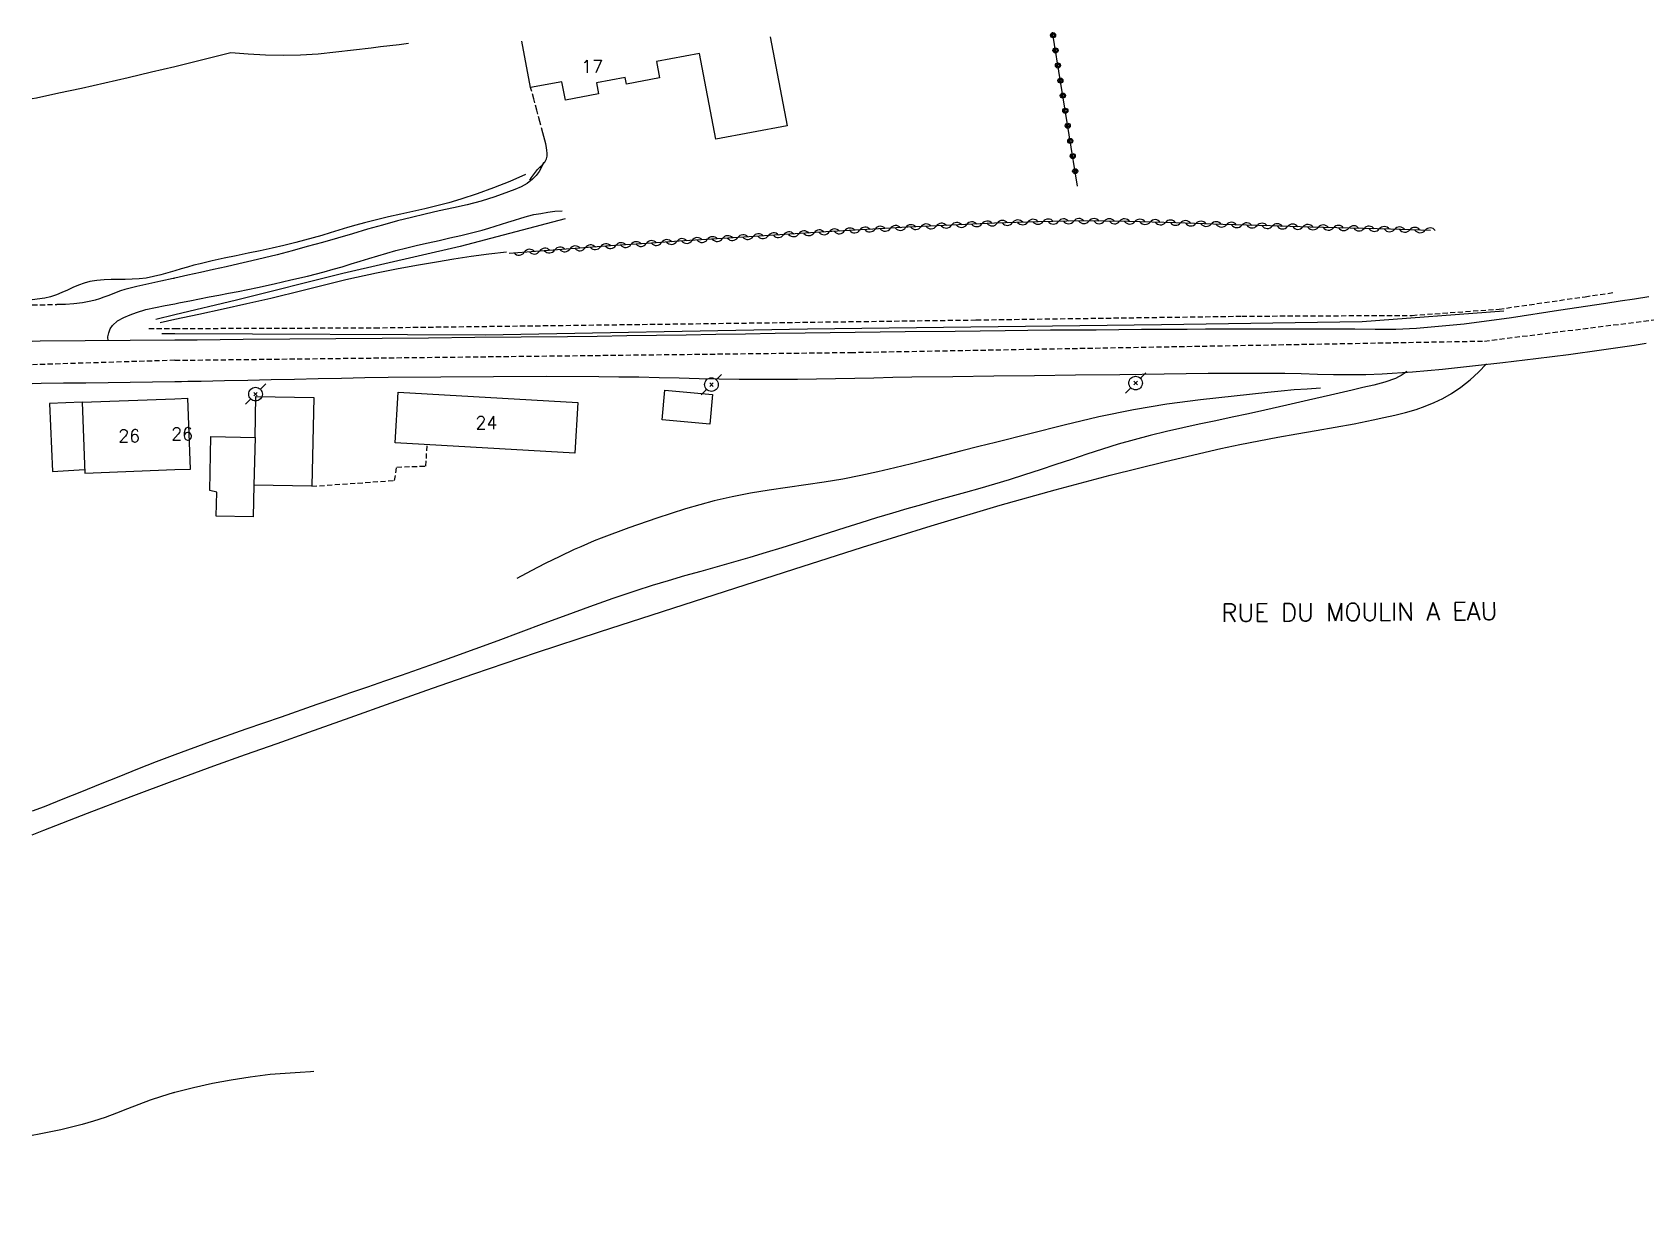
# Model space of a CAD drawing. Header units: millimetres. Extents: x 163000 to 164000, y 152000 to 153000.
# Drawn here: x 163000 to 163158.3, y 152404.9 to 152520.1 of the extents above; entities that cross this region are included whole.
import ezdxf
from ezdxf.enums import TextEntityAlignment as Align

# ---------------------------------------------------------------- set-up
doc = ezdxf.new("R2010")
doc.units = ezdxf.units.MM
doc.linetypes.add('DASHED', pattern=[0.75, 0.5, -0.25])
doc.layers.get('0').update_dxf_attribs({"linetype": 'CONTINUOUS'})
for name, color, linetype in [('W0001', 6, 'DASHED'), ('W0008', 7, 'CONTINUOUS'), ('W0017', 7, 'CONTINUOUS'), ('W0071', 7, 'CONTINUOUS'), ('W0101', 7, 'CONTINUOUS'), ('W0104', 1, 'CONTINUOUS'), ('W0112', 1, 'DASHED'), ('W0211', 2, 'CONTINUOUS'), ('W0214', 2, 'CONTINUOUS'), ('W0310', 3, 'CONTINUOUS'), ('W0323', 7, 'CONTINUOUS'), ('W0473', 7, 'CONTINUOUS'), ('W0510', 5, 'CONTINUOUS'), ('W0989', 7, 'CONTINUOUS'), ('W0991', 7, 'CONTINUOUS')]:
    doc.layers.add(name, color=color, linetype=linetype)
doc.styles.get("Standard").update_dxf_attribs({"font": 'romans.shx', "width": 0.85})

# ---------------------------------------------------------------- blocks, each defined once
blk = doc.blocks.new('T473')
for p, q in [((-0.166667, 0.166667), (0.166667, -0.166667)), ((-0.166667, -0.166667), (0.166667, 0.166667)), ((0.500001, 0.500001), (1.000002, 1.000002)), ((-1.000002, -1.000002), (-0.500001, -0.500001))]:
    blk.add_line(p, q)
blk.add_ellipse((0, 0), major_axis=(0.471405, 0.471405), ratio=1, start_param=5.4977871438, end_param=11.780972451)
blk = doc.blocks.new('t323o')
at = {"color": 0, "linetype": 'Continuous'}
for radius in [0.25, 0.15]:
    blk.add_circle((0, 0), radius, dxfattribs=at)
blk = doc.blocks.new('t310o')
at = {"color": 0, "linetype": 'Continuous'}
for centre, start, end in [((-0.5, 0.38), 216.8699, 323.1304), ((0.5, -0.37), 36.8699, 143.1303)]:
    blk.add_arc(centre, 0.625, start, end, dxfattribs=at)

msp = doc.modelspace()

# ---------------------------------------------------------------- linework, layer by layer
at = {"layer": 'W0001'}
for points in [[(163014, 152487.89), (163080.31, 152488.66), (163142.49, 152489.78), (163175.55, 152493.89), (163203.51, 152488.49), (163223.68, 152470.01), (163235.23, 152428.75), (163257.25, 152418.28), (163293.12, 152405.75), (163295.22, 152404.93)], [(163014, 152487.89), (163000, 152487.45)]]:
    msp.add_lwpolyline(points, dxfattribs=at)
at = {"layer": 'W0008'}
for points in [[(163158.63, 152494.12), (163157.23, 152493.89), (163155.82, 152493.68), (163154.41, 152493.47), (163149.78, 152492.78), (163145.15, 152492.06), (163140.5, 152491.44), (163135.83, 152491), (163133.81, 152490.91), (163131.79, 152490.91), (163129.77, 152490.94), (163127.76, 152490.95), (163125.95, 152490.94), (163124.15, 152490.94), (163122.34, 152490.93), (163120.54, 152490.93), (163118.73, 152490.93), (163116.93, 152490.93), (163115.12, 152490.93), (163113.31, 152490.92), (163108.85, 152490.9), (163104.39, 152490.86), (163099.93, 152490.83), (163095.47, 152490.79), (163090.56, 152490.73), (163085.65, 152490.68), (163080.74, 152490.61), (163075.83, 152490.55), (163072.91, 152490.51), (163070, 152490.46), (163067.09, 152490.42), (163064.17, 152490.37), (163061.26, 152490.32), (163058.34, 152490.28), (163055.43, 152490.24), (163052.52, 152490.2), (163047.97, 152490.15), (163043.43, 152490.11), (163038.89, 152490.07), (163034.34, 152490.03), (163029.8, 152490), (163025.26, 152489.96), (163020.71, 152489.92), (163016.17, 152489.88), (163015.63, 152489.88), (163015.09, 152489.87), (163014.54, 152489.87), (163014, 152489.86)], [(163014, 152489.86), (163009.6, 152489.83), (163005.2, 152489.79), (163000.79, 152489.75), (163000, 152489.74)], [(163014, 152485.81), (163014.64, 152485.82), (163015.28, 152485.83), (163015.93, 152485.84), (163016.57, 152485.85), (163018.86, 152485.89), (163021.16, 152485.94), (163023.45, 152485.99), (163025.74, 152486.05), (163028.04, 152486.1), (163030.33, 152486.15), (163032.62, 152486.19), (163034.92, 152486.22), (163040.09, 152486.27), (163045.26, 152486.31), (163050.43, 152486.32), (163055.6, 152486.3), (163057.57, 152486.28), (163059.53, 152486.25), (163061.5, 152486.2), (163063.47, 152486.16), (163065.44, 152486.11), (163067.4, 152486.07), (163069.37, 152486.05), (163071.34, 152486.03), (163073.21, 152486.04), (163075.08, 152486.05), (163076.96, 152486.08), (163078.83, 152486.11), (163080.7, 152486.15), (163082.57, 152486.18), (163084.44, 152486.22), (163086.31, 152486.25), (163090.33, 152486.3), (163094.35, 152486.36), (163098.36, 152486.41), (163102.38, 152486.46), (163106.72, 152486.51), (163111.06, 152486.57), (163115.4, 152486.62), (163119.74, 152486.64), (163121.33, 152486.64), (163122.92, 152486.61), (163124.51, 152486.58), (163126.1, 152486.54), (163127.69, 152486.51), (163129.28, 152486.5), (163130.87, 152486.51), (163132.46, 152486.57), (163135.43, 152486.75), (163138.39, 152487.02), (163141.34, 152487.34), (163144.3, 152487.68), (163147.53, 152488.06), (163150.76, 152488.47), (163153.98, 152488.92), (163157.2, 152489.38), (163158.38, 152489.56)], [(163000, 152485.62), (163000.87, 152485.63), (163003.06, 152485.67), (163005.25, 152485.69), (163007.44, 152485.72), (163009.62, 152485.75), (163011.81, 152485.78), (163014, 152485.81)]]:
    msp.add_lwpolyline(points, dxfattribs=at)
at = {"layer": 'W0017'}
for points in [[(163050.16, 152507.29), (163049.97, 152506.83), (163049.73, 152506.4), (163049.43, 152506.01), (163049.09, 152505.65), (163048.55, 152505.24), (163047.96, 152504.92), (163047.35, 152504.65), (163046.73, 152504.41), (163045.4, 152503.93), (163044.05, 152503.52), (163042.69, 152503.16), (163041.32, 152502.84), (163039.94, 152502.54), (163038.57, 152502.23), (163037.21, 152501.91), (163035.84, 152501.57), (163034.37, 152501.16), (163032.89, 152500.74), (163031.42, 152500.31), (163029.94, 152499.88), (163028.47, 152499.46), (163026.99, 152499.04), (163025.51, 152498.63), (163024.03, 152498.25), (163022.78, 152497.94), (163021.53, 152497.64), (163020.28, 152497.35), (163019.02, 152497.07), (163017.77, 152496.79), (163016.51, 152496.52), (163015.25, 152496.24), (163014, 152495.95)], [(163014, 152493.44), (163014.13, 152493.47), (163014.26, 152493.49), (163014.39, 152493.52), (163014.53, 152493.55), (163015.47, 152493.74), (163016.41, 152493.93), (163017.36, 152494.11), (163018.31, 152494.29), (163019.26, 152494.47), (163020.2, 152494.65), (163021.15, 152494.84), (163022.09, 152495.03), (163023.74, 152495.39), (163025.38, 152495.77), (163027.02, 152496.16), (163028.65, 152496.57), (163029.53, 152496.82), (163030.41, 152497.07), (163031.29, 152497.34), (163032.17, 152497.61), (163033.04, 152497.88), (163033.92, 152498.15), (163034.8, 152498.4), (163035.69, 152498.65), (163036.74, 152498.92), (163037.8, 152499.17), (163038.86, 152499.41), (163039.92, 152499.65), (163040.98, 152499.89), (163042.04, 152500.13), (163043.1, 152500.39), (163044.15, 152500.66), (163044.79, 152500.84), (163045.42, 152501.04), (163046.05, 152501.24), (163046.68, 152501.45), (163047.31, 152501.65), (163047.94, 152501.84), (163048.58, 152502.02), (163049.23, 152502.18), (163049.91, 152502.31), (163050.6, 152502.43), (163051.29, 152502.51), (163051.99, 152502.57)], [(163014, 152495.95), (163013.95, 152495.94), (163013.9, 152495.93), (163013.86, 152495.92), (163013.81, 152495.91), (163012.63, 152495.65), (163011.44, 152495.4), (163010.26, 152495.13), (163009.08, 152494.82), (163008.66, 152494.69), (163008.24, 152494.54), (163007.83, 152494.39), (163007.42, 152494.22), (163007.01, 152494.07), (163006.59, 152493.92), (163006.17, 152493.79), (163005.74, 152493.68), (163004.92, 152493.53), (163004.09, 152493.42), (163003.25, 152493.37), (163002.42, 152493.36)], [(163007.44, 152489.8), (163007.43, 152490.2), (163007.5, 152490.59), (163007.64, 152490.96), (163007.86, 152491.29), (163008.37, 152491.77), (163008.98, 152492.1), (163009.61, 152492.34), (163010.22, 152492.57), (163011.15, 152492.86), (163012.1, 152493.08), (163013.05, 152493.26), (163014, 152493.44)]]:
    msp.add_lwpolyline(points, dxfattribs=at)
at = {"layer": 'W0071'}
for points in [[(163134.88, 152486.79), (163134.62, 152486.59), (163134.34, 152486.41), (163134.06, 152486.25), (163133.76, 152486.11), (163132.72, 152485.74), (163131.65, 152485.46), (163130.58, 152485.22), (163129.51, 152484.97), (163127.38, 152484.46), (163125.24, 152483.97), (163123.1, 152483.49), (163120.96, 152483.01), (163119.35, 152482.65), (163117.74, 152482.3), (163116.13, 152481.96), (163114.52, 152481.62), (163112.91, 152481.26), (163111.31, 152480.9), (163109.71, 152480.51), (163108.11, 152480.09), (163106.56, 152479.65), (163105.02, 152479.17), (163103.49, 152478.68), (163101.96, 152478.16), (163100.44, 152477.65), (163098.91, 152477.14), (163097.38, 152476.64), (163095.85, 152476.16), (163094.42, 152475.73), (163092.99, 152475.32), (163091.56, 152474.92), (163090.13, 152474.52), (163088.69, 152474.12), (163087.26, 152473.72), (163085.83, 152473.31), (163084.4, 152472.89), (163082.85, 152472.42), (163081.3, 152471.94), (163079.75, 152471.45), (163078.2, 152470.96), (163076.65, 152470.47), (163075.11, 152469.98), (163073.56, 152469.49), (163072, 152469.02), (163070.41, 152468.54), (163068.81, 152468.08), (163067.21, 152467.63), (163065.61, 152467.18), (163064.01, 152466.73), (163062.41, 152466.26), (163060.82, 152465.78), (163059.23, 152465.27), (163056.96, 152464.51), (163054.69, 152463.71), (163052.44, 152462.89), (163050.19, 152462.05), (163047.94, 152461.2), (163045.69, 152460.36), (163043.44, 152459.53), (163041.18, 152458.72), (163039.52, 152458.13), (163037.87, 152457.55), (163036.21, 152456.97), (163034.55, 152456.4), (163032.89, 152455.82), (163031.22, 152455.25), (163029.56, 152454.67), (163027.91, 152454.1), (163024.42, 152452.88), (163020.94, 152451.68), (163017.46, 152450.45), (163013.99, 152449.18)], [(163014, 152446.69), (163014.18, 152446.76), (163014.36, 152446.82), (163014.53, 152446.89), (163014.71, 152446.95), (163017.81, 152448.09), (163020.92, 152449.19), (163024.03, 152450.29), (163027.14, 152451.39), (163031.18, 152452.83), (163035.22, 152454.28), (163039.27, 152455.72), (163043.33, 152457.12), (163049.49, 152459.2), (163055.66, 152461.23), (163061.84, 152463.23), (163068.02, 152465.22), (163074.74, 152467.39), (163081.46, 152469.55), (163088.2, 152471.66), (163094.97, 152473.66), (163100.36, 152475.17), (163105.76, 152476.61), (163111.19, 152477.97), (163116.63, 152479.24), (163118.49, 152479.63), (163120.36, 152480), (163122.23, 152480.34), (163124.1, 152480.66), (163125.98, 152480.99), (163127.85, 152481.32), (163129.72, 152481.67), (163131.58, 152482.05), (163132.64, 152482.27), (163133.7, 152482.49), (163134.76, 152482.75), (163135.8, 152483.06), (163136.69, 152483.38), (163137.57, 152483.74), (163138.43, 152484.15), (163139.25, 152484.63), (163140.19, 152485.26), (163141.08, 152485.96), (163141.91, 152486.72), (163142.7, 152487.53)], [(163014, 152449.19), (163014, 152449.19), (163014, 152449.19), (163014, 152449.18), (163013.99, 152449.18), (163012.15, 152448.48), (163010.32, 152447.76), (163008.49, 152447.03), (163006.66, 152446.29), (163004.83, 152445.55), (163003.01, 152444.81), (163001.18, 152444.08), (163000, 152443.63)], [(163000, 152441.32), (163001.14, 152441.77), (163005.41, 152443.44), (163009.7, 152445.08), (163014, 152446.69)]]:
    msp.add_lwpolyline(points, dxfattribs=at)
at = {"layer": 'W0101'}
for points in [[(163072.42, 152519.62), (163074.07, 152510.91), (163067.07, 152509.59), (163065.48, 152518), (163061.26, 152517.2), (163061.56, 152515.61), (163058.3, 152514.99), (163058.18, 152515.64), (163055.36, 152515.1), (163055.56, 152514.03), (163052.31, 152513.42), (163051.97, 152515.23), (163048.9, 152514.65), (163048.04, 152519.21)], [(163053.23, 152478.79), (163035.61, 152479.8), (163035.89, 152484.75)], [(163035.89, 152484.75), (163053.52, 152483.74)], [(163004.89, 152483.77), (163014, 152484.12)], [(163004.89, 152483.77), (163005.15, 152476.82)], [(163014, 152477.16), (163015.53, 152477.22), (163015.27, 152484.17)], [(163014, 152484.12), (163015.27, 152484.17)], [(163053.52, 152483.74), (163053.23, 152478.79)], [(163005.15, 152476.82), (163014, 152477.16)]]:
    msp.add_lwpolyline(points, dxfattribs=at)
at = {"layer": 'W0104'}
for points in [[(163062.07, 152484.95), (163066.75, 152484.52), (163066.48, 152481.61), (163061.81, 152482.04), (163062.07, 152484.95)], [(163021.87, 152480.32), (163021.95, 152484.35), (163027.62, 152484.24), (163027.44, 152475.53), (163021.75, 152475.64), (163021.69, 152472.52), (163018.06, 152472.6), (163018.11, 152474.96), (163017.42, 152475.1), (163017.53, 152480.41), (163021.87, 152480.32)]]:
    msp.add_lwpolyline(points, close=True, dxfattribs=at)
for points in [[(163004.89, 152483.77), (163001.7, 152483.64), (163001.99, 152476.98), (163005.14, 152477.17)], [(163021.87, 152480.32), (163021.75, 152475.64)]]:
    msp.add_lwpolyline(points, dxfattribs=at)
at = {"layer": 'W0112'}
for points in [[(163048.83, 152505.55), (163049, 152505.82), (163049.18, 152506.09), (163049.37, 152506.35), (163049.57, 152506.61), (163049.8, 152506.85), (163050.06, 152507.08), (163050.3, 152507.34), (163050.47, 152507.65), (163050.53, 152507.93), (163050.53, 152508.21), (163050.49, 152508.49), (163050.45, 152508.76), (163050.38, 152509.13), (163050.3, 152509.5), (163050.2, 152509.86), (163050.1, 152510.22), (163049.81, 152511.33), (163049.52, 152512.44), (163049.21, 152513.55), (163048.9, 152514.65)], [(163014, 152491.01), (163033.61, 152491.08), (163066.59, 152491.5), (163092.61, 152491.85), (163118.68, 152492.22), (163135.4, 152492.3), (163143.93, 152492.91), (163152.37, 152494.13), (163155.32, 152494.56)], [(163000, 152493.33), (163002.42, 152493.36)], [(163011.45, 152491), (163014, 152491.01)], [(163027.44, 152475.53), (163035.55, 152476.1), (163035.76, 152477.41), (163038.63, 152477.51), (163038.74, 152479.62)]]:
    msp.add_lwpolyline(points, dxfattribs=at)
at = {"layer": 'W0211'}
for points in [[(163019.49, 152518.05), (163014, 152516.7)], [(163036.91, 152518.98), (163036, 152518.86), (163035.09, 152518.75), (163034.18, 152518.64), (163033.27, 152518.53), (163031.53, 152518.33), (163029.8, 152518.12), (163028.06, 152517.94), (163026.31, 152517.84), (163024.61, 152517.81), (163022.9, 152517.84), (163021.19, 152517.92), (163019.49, 152518.05)], [(163014, 152516.7), (163011.71, 152516.16), (163009.42, 152515.62), (163007.13, 152515.09), (163004.83, 152514.57), (163002.62, 152514.09), (163000.41, 152513.62), (163000, 152513.54)], [(163052.28, 152501.78), (163041.98, 152499.04), (163030.48, 152496.42), (163020.05, 152493.79), (163014, 152492.35)], [(163046.52, 152498.51), (163044.8, 152498.3), (163043.08, 152498.06), (163041.36, 152497.8), (163039.65, 152497.52), (163037.69, 152497.18), (163035.73, 152496.82), (163033.78, 152496.43), (163031.83, 152496.01), (163030.78, 152495.77), (163029.72, 152495.52), (163028.67, 152495.26), (163027.62, 152495), (163026.57, 152494.73), (163025.53, 152494.46), (163024.47, 152494.2), (163023.42, 152493.95), (163021.07, 152493.42), (163018.72, 152492.89), (163016.36, 152492.38), (163014, 152491.88)], [(163014, 152492.35), (163012.14, 152491.9)], [(163014, 152491.88), (163012.56, 152491.58)], [(163126.4, 152485.16), (163125.11, 152485.07), (163123.83, 152484.98), (163122.54, 152484.86), (163121.25, 152484.73), (163117.95, 152484.38), (163114.64, 152484.01), (163111.34, 152483.57), (163108.06, 152483.03), (163104.65, 152482.34), (163101.26, 152481.52), (163097.89, 152480.66), (163094.52, 152479.82), (163092.87, 152479.42), (163091.22, 152479), (163089.58, 152478.58), (163087.93, 152478.15), (163086.29, 152477.73), (163084.64, 152477.33), (163082.98, 152476.94), (163081.32, 152476.58), (163079.53, 152476.24), (163077.72, 152475.94), (163075.92, 152475.66), (163074.11, 152475.41), (163072.3, 152475.14), (163070.49, 152474.84), (163068.69, 152474.5), (163066.91, 152474.09), (163064.09, 152473.31), (163061.3, 152472.41), (163058.55, 152471.44), (163055.81, 152470.42), (163055.14, 152470.16), (163054.48, 152469.89), (163053.83, 152469.6), (163053.18, 152469.31), (163051.76, 152468.64), (163050.34, 152467.95), (163048.94, 152467.23), (163047.55, 152466.49)]]:
    msp.add_lwpolyline(points, dxfattribs=at)
at = {"layer": 'W0214'}
for points in [[(163048.4, 152506.13), (163046.85, 152505.45), (163045.27, 152504.81), (163043.67, 152504.22), (163042.06, 152503.69), (163040.89, 152503.34), (163039.71, 152503.03), (163038.53, 152502.75), (163037.34, 152502.48), (163036.15, 152502.22), (163034.97, 152501.96), (163033.78, 152501.68), (163032.61, 152501.38), (163031.76, 152501.15), (163030.92, 152500.91), (163030.08, 152500.65), (163029.24, 152500.4), (163028.4, 152500.15), (163027.55, 152499.9), (163026.71, 152499.67), (163025.86, 152499.44), (163024.7, 152499.16), (163023.53, 152498.89), (163022.35, 152498.64), (163021.18, 152498.39), (163020, 152498.15), (163018.83, 152497.9), (163017.66, 152497.64), (163016.49, 152497.37), (163015.86, 152497.21), (163015.24, 152497.03), (163014.62, 152496.85), (163014, 152496.66)], [(163014, 152496.66), (163013.3, 152496.46), (163012.6, 152496.27), (163011.89, 152496.1), (163011.18, 152495.96), (163010.49, 152495.88), (163009.8, 152495.84), (163009.11, 152495.82), (163008.42, 152495.83), (163007.73, 152495.82), (163007.04, 152495.8), (163006.34, 152495.73), (163005.66, 152495.62), (163005.08, 152495.47), (163004.53, 152495.26), (163003.98, 152495.03), (163003.45, 152494.78), (163002.91, 152494.54), (163002.37, 152494.31), (163001.8, 152494.11), (163001.22, 152493.97), (163000, 152493.83)], [(163014, 152490.51), (163044.44, 152490.39), (163076.06, 152490.99), (163110.81, 152491.4), (163130.5, 152491.69), (163144.41, 152492.73)], [(163012.72, 152490.52), (163014, 152490.51)]]:
    msp.add_lwpolyline(points, dxfattribs=at)
at = {"layer": 'W0310'}
msp.add_lwpolyline([(163137.21, 152500.64), (163133.27, 152500.75), (163129.33, 152500.85), (163125.4, 152500.96), (163121.46, 152501.07), (163116.83, 152501.21), (163112.2, 152501.39), (163107.57, 152501.52), (163102.94, 152501.56), (163098.69, 152501.49), (163094.43, 152501.34), (163090.18, 152501.14), (163085.93, 152500.94), (163081.9, 152500.72), (163077.87, 152500.48), (163073.84, 152500.23), (163069.81, 152499.97), (163066.64, 152499.77), (163063.48, 152499.57), (163060.31, 152499.35), (163057.15, 152499.14), (163054.56, 152498.96), (163051.97, 152498.77), (163049.38, 152498.58), (163046.78, 152498.38)], dxfattribs=at)
at = {"layer": 'W0323'}
msp.add_lwpolyline([(163102.58, 152504.97), (163100.12, 152520.08)], dxfattribs=at)
at = {"layer": 'W0510'}
for points in [[(163027.62, 152418.11), (163027.29, 152418.08), (163026.3, 152418.01), (163025.32, 152417.94), (163024.33, 152417.87), (163023.34, 152417.79), (163022.36, 152417.69), (163021.38, 152417.56), (163019.52, 152417.26), (163017.67, 152416.91), (163015.83, 152416.51), (163014, 152416.05)], [(163014, 152416.05), (163013.95, 152416.04), (163013.9, 152416.02), (163013.86, 152416.01), (163013.81, 152416), (163012.68, 152415.66), (163011.56, 152415.28), (163010.45, 152414.86), (163009.35, 152414.44), (163008.25, 152414.01), (163007.14, 152413.6), (163006.02, 152413.22), (163004.89, 152412.89), (163002.8, 152412.38), (163000.69, 152411.94), (163000, 152411.82)]]:
    msp.add_lwpolyline(points, dxfattribs=at)

# ---------------------------------------------------------------- block references
at = {"layer": 'W0310'}
for p, rotation in [((163070.73, 152500.03), 183.6320030253829), ((163072.22, 152500.12), 183.6320030253829), ((163073.72, 152500.22), 183.6320030253829), ((163075.22, 152500.31), 183.6250108130432), ((163076.72, 152500.41), 183.6250108130432), ((163078.21, 152500.5), 183.4172221913019), ((163079.71, 152500.59), 183.4172221913019), ((163081.21, 152500.68), 183.4172221913019), ((163082.7, 152500.77), 183.0086520312466), ((163084.2, 152500.84), 183.0086520312466), ((163085.7, 152500.92), 183.0086520312466), ((163087.2, 152501), 182.7931650415748), ((163088.7, 152501.07), 182.7931650415748), ((163090.2, 152501.14), 182.6547140976907), ((163091.69, 152501.21), 182.6547140976907), ((163093.19, 152501.28), 182.6547140976907), ((163094.69, 152501.35), 182.0356559993383), ((163096.19, 152501.4), 182.0356559993383), ((163097.69, 152501.46), 182.0356559993383), ((163099.19, 152501.5), 180.9362444281513), ((163100.69, 152501.52), 180.9362444281513), ((163102.19, 152501.55), 180.9362444281513), ((163103.69, 152501.55), 179.5289546629844), ((163105.19, 152501.54), 179.5289546629844), ((163106.69, 152501.53), 179.5289546629844), ((163108.19, 152501.5), 178.3230885071663), ((163109.69, 152501.46), 178.3230885071663), ((163111.19, 152501.42), 178.3230885071663), ((163112.68, 152501.37), 177.8661740163751), ((163114.18, 152501.31), 177.8661740163751), ((163115.68, 152501.26), 177.8661740163751), ((163117.18, 152501.2), 178.1586662076788), ((163118.68, 152501.15), 178.1586662076788), ((163120.18, 152501.11), 178.1586662076788), ((163121.68, 152501.06), 178.4580735228265), ((163123.18, 152501.02), 178.4580735228265), ((163124.68, 152500.98), 178.4580735228265), ((163126.18, 152500.94), 178.4536012464094), ((163127.68, 152500.9), 178.4536012464094), ((163129.18, 152500.86), 178.4536012464094), ((163130.68, 152500.82), 178.449134301978), ((163132.18, 152500.78), 178.449134301978), ((163133.68, 152500.74), 178.4446726845045), ((163135.17, 152500.7), 178.4446726845045), ((163136.67, 152500.65), 178.4446726845045), ((163048.28, 152498.5), 184.3175858032458), ((163049.78, 152498.61), 184.2174941114417), ((163051.27, 152498.72), 184.2174941114417), ((163052.77, 152498.83), 184.1174045186499), ((163054.26, 152498.93), 184.1174045186499), ((163055.76, 152499.04), 184.0173170262964), ((163057.26, 152499.15), 183.9127138739532), ((163058.75, 152499.25), 183.9127138739532), ((163060.25, 152499.35), 183.9127138739532), ((163061.75, 152499.45), 183.808215541556), ((163063.24, 152499.55), 183.808215541556), ((163064.74, 152499.65), 183.7148741667323), ((163066.24, 152499.74), 183.7148741667323), ((163067.73, 152499.84), 183.6326897650696), ((163069.23, 152499.93), 183.6326897650696)]:
    msp.add_blockref('t310o', p, dxfattribs=dict(at, rotation=rotation))
at = {"layer": 'W0323', "rotation": 99.21636614367677}
for p in [(163100.17, 152519.78), (163100.41, 152518.3), (163100.65, 152516.82), (163100.89, 152515.34), (163101.13, 152513.86), (163101.37, 152512.38), (163101.61, 152510.9), (163101.86, 152509.41), (163102.1, 152507.93), (163102.34, 152506.45)]:
    msp.add_blockref('t323o', p, dxfattribs=at)
at = {"layer": 'W0473'}
for p in [(163066.64, 152485.5), (163108.27, 152485.66), (163021.91, 152484.57)]:
    msp.add_blockref('T473', p, dxfattribs=at)

# ---------------------------------------------------------------- texts
at = {"layer": 'W0989'}
msp.add_text('RUE DU MOULIN A EAU', height=1.75, rotation=0.3924, dxfattribs=at).set_placement((163116.7, 152462.23))
at = {"layer": 'W0991'}
for s, p in [('17', (163054.93, 152516.71)), ('24', (163044.56, 152481.77)), ('26', (163009.51, 152480.47)), ('26', (163014.7, 152480.67))]:
    msp.add_text(s, height=1.25, dxfattribs=at).set_placement(p, align=Align.MIDDLE_CENTER)

doc.saveas('drawing.dxf')
